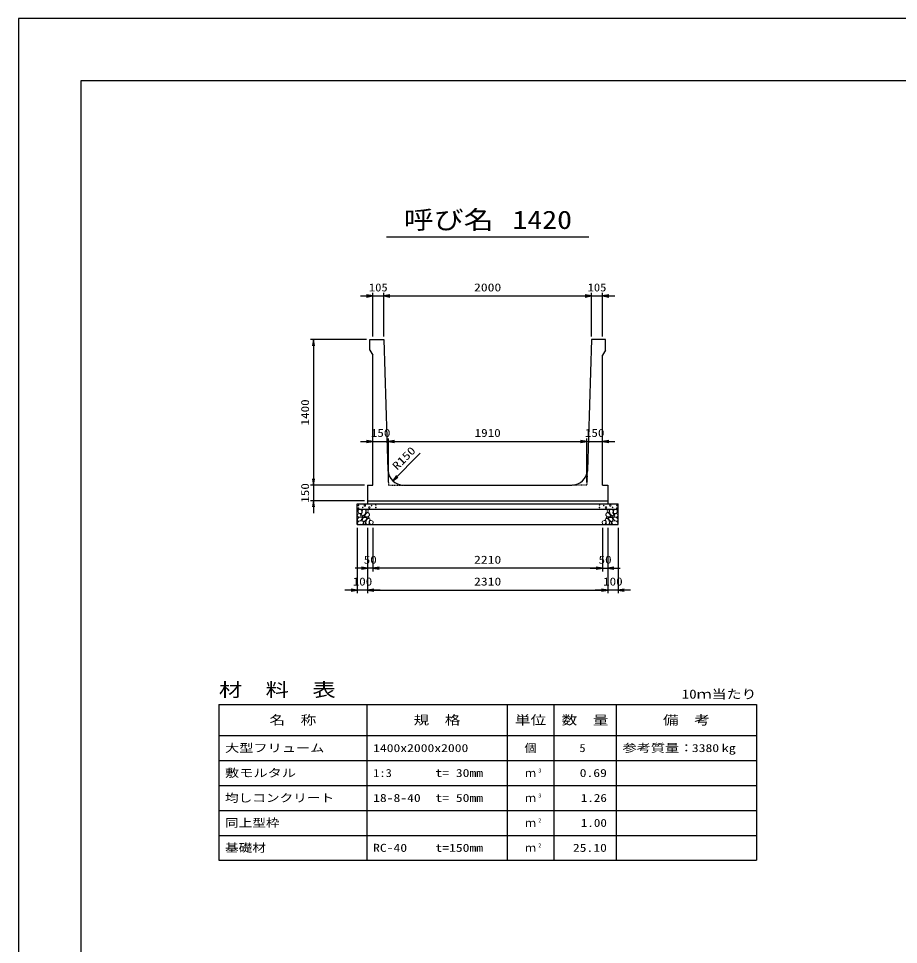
# Model space of a CAD drawing. Units: millimetres at full size. Extents: x 0 to 25230, y 0 to 17820.
# Drawn here: x 0 to 8469, y 8910 to 17820 of the extents above; entities that cross this region are included whole.
import ezdxf
from ezdxf.enums import TextEntityAlignment as Align

# ---------------------------------------------------------------- set-up
doc = ezdxf.new("R2010")
doc.units = ezdxf.units.MM
doc.linetypes.add('DASHED_SPACED', pattern=[12, 6, -6])
for name, color, linetype, lineweight in [('0_2', 7, 'Continuous', 25), ('D-DCR-HCHn', 4, 'Continuous', 9), ('D-MTR-FRAM', 7, 'Continuous', 25), ('D-MTR-LINE', 7, 'Continuous', 25), ('D-STR-DIM', 7, 'Continuous', 25), ('D-STR-STRn', 1, 'Continuous', 25), ('D-TTL', 2, 'Continuous', 25), ('D-TTL-TXT', 7, 'Continuous', 25)]:
    doc.layers.add(name, color=color, linetype=linetype, lineweight=lineweight)
doc.layers.add('D-MTR', color=7, linetype='Continuous')
doc.layers.add('D-MTR-TXT', color=7, linetype='Continuous')
doc.styles.add('ＭＳ ゴシック', font='')
doc.styles.get('ＭＳ ゴシック').set_extended_font_data('MS Gothic')

# ---------------------------------------------------------------- blocks, each defined once
blk = doc.blocks.new('open_arrow')
at = {"color": 0, "linetype": 'Continuous', "lineweight": -2}
blk.add_lwpolyline([(7.5, 1.25), (0, 0), (7.5, -1.25)], dxfattribs=at)

msp = doc.modelspace()

# ---------------------------------------------------------------- linework, layer by layer
at = {"layer": '0_2'}
for p, q in [((3360, 12920), (3360, 12500)), ((3410, 12920), (3410, 12500)), ((3410, 12920), (3410, 12500)), ((5620, 12920), (5620, 12500)), ((3530, 12530), (3240, 12530)), ((5620, 12530), (3410, 12530))]:
    msp.add_line(p, q, dxfattribs=at)
at = {"layer": 'D-DCR-HCHn'}
for points in [[(3265.46, 13050.356), (3260.26, 13034.753), (3267.194, 13024.352), (3284.53, 13022.618), (3296.366, 13027.699), (3291.464, 13039.954), (3294.932, 13046.889), (3287.997, 13053.823), (3277.596, 13057.29)], [(3298.366, 12992.757), (3311.208, 13012.019), (3309.603, 13016.834), (3291.946, 13021.65), (3275.894, 13020.045), (3264.658, 13010.414), (3263.052, 12999.177), (3264.658, 12987.941), (3277.499, 12984.731)], [(3298.399, 13093.696), (3282.796, 13097.163), (3268.928, 13090.228), (3267.194, 13074.626), (3270.661, 13062.491), (3287.997, 13057.29), (3300.132, 13057.29), (3305.333, 13065.958), (3305.333, 13085.028)], [(3312.267, 13095.429), (3307.067, 13079.827), (3308.8, 13062.491), (3296.665, 13043.421), (3312.267, 13034.753), (3329.603, 13043.421), (3340.005, 13057.29), (3343.472, 13079.827), (3340.005, 13091.962), (3329.603, 13097.163)], [(3315.735, 13034.753), (3307.067, 13027.819), (3310.534, 13022.618), (3322.669, 13022.618), (3327.87, 13024.352), (3331.337, 13031.286), (3326.136, 13036.487)], [(3343.311, 12992.757), (3351.337, 13012.019), (3344.916, 13020.045), (3325.654, 13020.045), (3317.628, 13016.834), (3309.603, 13005.598), (3309.603, 12995.967), (3317.628, 12983.125), (3327.259, 12981.52)], [(3341.739, 13053.823), (3333.071, 13033.02), (3340.005, 13024.352), (3360.808, 13024.352), (3369.476, 13027.819), (3378.144, 13039.954), (3378.144, 13050.356), (3369.476, 13064.224), (3359.074, 13065.958)], [(3370.599, 12954.232), (3375.415, 12968.679), (3373.81, 12984.731), (3385.046, 13002.388), (3370.599, 13010.414), (3354.548, 13002.388), (3344.916, 12989.546), (3341.706, 12968.679), (3344.916, 12957.443), (3354.548, 12952.627)], [(3345.206, 13091.962), (3345.206, 13071.159), (3353.874, 13065.958), (3362.542, 13071.159), (3364.275, 13083.294), (3362.542, 13093.696), (3350.407, 13097.163)], [(3367.389, 13010.414), (3375.415, 13016.834), (3372.204, 13021.65), (3360.968, 13021.65), (3356.153, 13020.045), (3352.942, 13013.624), (3357.758, 13008.808)], [(5659.401, 12954.232), (5654.585, 12968.679), (5656.19, 12984.731), (5644.954, 13002.388), (5659.401, 13010.414), (5675.452, 13002.388), (5685.084, 12989.546), (5688.294, 12968.679), (5685.084, 12957.443), (5675.452, 12952.627)], [(5688.261, 13053.823), (5696.929, 13033.02), (5689.995, 13024.352), (5669.192, 13024.352), (5660.524, 13027.819), (5651.856, 13039.954), (5651.856, 13050.356), (5660.524, 13064.224), (5670.926, 13065.958)], [(5662.611, 13010.414), (5654.585, 13016.834), (5657.796, 13021.65), (5669.032, 13021.65), (5673.847, 13020.045), (5677.058, 13013.624), (5672.242, 13008.808)], [(5684.794, 13091.962), (5684.794, 13071.159), (5676.126, 13065.958), (5667.458, 13071.159), (5665.725, 13083.294), (5667.458, 13093.696), (5679.593, 13097.163)], [(5686.689, 12992.757), (5678.663, 13012.019), (5685.084, 13020.045), (5704.346, 13020.045), (5712.372, 13016.834), (5720.397, 13005.598), (5720.397, 12995.967), (5712.372, 12983.125), (5702.741, 12981.52)], [(5717.733, 13095.429), (5722.933, 13079.827), (5721.2, 13062.491), (5733.335, 13043.421), (5717.733, 13034.753), (5700.397, 13043.421), (5689.995, 13057.29), (5686.528, 13079.827), (5689.995, 13091.962), (5700.397, 13097.163)], [(5714.265, 13034.753), (5722.933, 13027.819), (5719.466, 13022.618), (5707.331, 13022.618), (5702.13, 13024.352), (5698.663, 13031.286), (5703.864, 13036.487)], [(5731.634, 12992.757), (5718.792, 13012.019), (5720.397, 13016.834), (5738.054, 13021.65), (5754.106, 13020.045), (5765.342, 13010.414), (5766.948, 12999.177), (5765.342, 12987.941), (5752.501, 12984.731)], [(5731.601, 13093.696), (5747.204, 13097.163), (5761.072, 13090.228), (5762.806, 13074.626), (5759.339, 13062.491), (5742.003, 13057.29), (5729.868, 13057.29), (5724.667, 13065.958), (5724.667, 13085.028)], [(5764.54, 13050.356), (5769.74, 13034.753), (5762.806, 13024.352), (5745.47, 13022.618), (5733.634, 13027.699), (5738.536, 13039.954), (5735.068, 13046.889), (5742.003, 13053.823), (5752.404, 13057.29)], [(3304.787, 12952.627), (3316.023, 12957.443), (3319.234, 12973.494), (3312.813, 12984.731), (3301.577, 12987.941), (3287.13, 12986.336), (3271.078, 12979.915), (3263.052, 12970.284), (3263.052, 12959.048), (3267.868, 12952.627), (3287.13, 12954.232)], [(3340.101, 12957.443), (3340.101, 12976.705), (3332.075, 12981.52), (3324.049, 12976.705), (3322.444, 12965.469), (3324.049, 12955.837), (3335.285, 12952.627)], [(3383.441, 12955.837), (3397.887, 12952.627), (3410.729, 12959.048), (3412.334, 12973.494), (3409.124, 12984.731), (3393.072, 12989.546), (3381.836, 12989.546), (3377.02, 12981.52), (3377.02, 12963.863)], [(5646.559, 12955.837), (5632.113, 12952.627), (5619.271, 12959.048), (5617.666, 12973.494), (5620.876, 12984.731), (5636.928, 12989.546), (5648.164, 12989.546), (5652.98, 12981.52), (5652.98, 12963.863)], [(5689.899, 12957.443), (5689.899, 12976.705), (5697.925, 12981.52), (5705.951, 12976.705), (5707.556, 12965.469), (5705.951, 12955.837), (5694.715, 12952.627)], [(5725.213, 12952.627), (5713.977, 12957.443), (5710.766, 12973.494), (5717.187, 12984.731), (5728.423, 12987.941), (5742.87, 12986.336), (5758.922, 12979.915), (5766.948, 12970.284), (5766.948, 12959.048), (5762.132, 12952.627), (5742.87, 12954.232)]]:
    msp.add_lwpolyline(points, close=True, dxfattribs=at)
for centre, radius in [((3270.727, 13133.955), 3), ((3271.869, 13108.91), 3), ((3312.292, 13115.752), 3), ((3333.336, 13133.955), 7.5), ((3376.664, 13114.961), 7.5), ((3397.708, 13133.164), 3), ((3438.131, 13140.006), 3), ((3439.273, 13114.961), 3), ((5590.727, 13114.961), 3), ((5591.869, 13140.006), 3), ((5632.292, 13133.164), 3), ((5653.336, 13114.961), 7.5), ((5696.664, 13133.955), 7.5), ((5717.708, 13115.752), 3), ((5758.131, 13108.91), 3), ((5759.273, 13133.955), 3)]:
    msp.add_circle(centre, radius, dxfattribs=at)
at = {"layer": 'D-MTR-FRAM'}
for p, q in [((1927.5, 11220), (7102.5, 11220)), ((1927.5, 11220), (1927.5, 9720)), ((7102.5, 11220), (7102.5, 9720)), ((1927.5, 9720), (7102.5, 9720))]:
    msp.add_line(p, q, dxfattribs=at)
at = {"layer": 'D-MTR-LINE'}
for p, q in [((3352.5, 11220), (3352.5, 9720)), ((4702.5, 11220), (4702.5, 9720)), ((5152.5, 11220), (5152.5, 9720)), ((5752.5, 11220), (5752.5, 9720)), ((1927.5, 10920), (7102.5, 10920)), ((1927.5, 10680), (7102.5, 10680)), ((1927.5, 10440), (7102.5, 10440)), ((1927.5, 10200), (7102.5, 10200)), ((1927.5, 9960), (7102.5, 9960))]:
    msp.add_line(p, q, dxfattribs=at)
at = {"layer": 'D-STR-DIM'}
for p, q in [((3290, 15150), (3635, 15150)), ((3410, 14760), (3410, 15180)), ((3515, 14760), (3515, 15180)), ((3515, 14760), (3515, 15180)), ((3515, 15150), (5515, 15150)), ((5395, 15150), (5740, 15150)), ((5515, 14760), (5515, 15180)), ((5515, 14760), (5515, 15180)), ((5620, 14760), (5620, 15180)), ((3350, 14730), (2810, 14730)), ((2840, 14730), (2840, 13330)), ((3290, 13750), (3680, 13750)), ((3560, 13360), (3560, 13780)), ((3560, 13360), (3560, 13780)), ((3560, 13750), (5470, 13750)), ((5350, 13750), (5740, 13750)), ((5470, 13360), (5470, 13780)), ((5470, 13360), (5470, 13780)), ((3600.908, 13372.244), (3866.073, 13637.409)), ((2840, 13450), (2840, 13060)), ((3330, 13330), (2810, 13330)), ((3330, 13330), (2810, 13330)), ((3330, 13180), (2810, 13180)), ((3260, 12920), (3260, 12290)), ((3360, 12920), (3360, 12290)), ((3360, 12920), (3360, 12290)), ((5620, 12920), (5620, 12500)), ((5670, 12920), (5670, 12290)), ((5670, 12920), (5670, 12290)), ((5670, 12920), (5670, 12500)), ((5770, 12920), (5770, 12290)), ((5500, 12530), (5790, 12530)), ((3480, 12320), (3140, 12320)), ((3360, 12320), (5670, 12320)), ((5890, 12320), (5550, 12320))]:
    msp.add_line(p, q, dxfattribs=at)
at = {"layer": 'D-STR-STRn'}
for p, q in [((3380, 14730), (3515, 14730)), ((3380, 14630), (3380, 14730)), ((3515, 14730), (3555.333, 13475.181)), ((5515, 14730), (5474.667, 13475.181)), ((5650, 14730), (5515, 14730)), ((5650, 14630), (5650, 14730)), ((3380, 14630), (3410, 14580)), ((5650, 14630), (5620, 14580)), ((3410, 13330), (3410, 14580)), ((5620, 13330), (5620, 14580)), ((3360, 13330), (3360, 13180)), ((3360, 13330), (3410, 13330)), ((3705.256, 13330), (5324.744, 13330)), ((5620, 13330), (5670, 13330)), ((5670, 13330), (5670, 13180)), ((3260, 12950), (3260, 13150)), ((3260, 13150), (5770, 13150)), ((3260, 13100), (5770, 13100)), ((3360, 13180), (5670, 13180)), ((3360, 13180), (3360, 13150)), ((5670, 13180), (5670, 13150)), ((5770, 12950), (5770, 13150)), ((3260, 12950), (5770, 12950))]:
    msp.add_line(p, q, dxfattribs=at)
at = {"layer": 'D-STR-STRn', "color": 2, "linetype": 'DASHED_SPACED'}
for p, q in [((3555.333, 13475.181), (3560, 13330)), ((5474.667, 13475.181), (5470, 13330)), ((3560, 13330), (3705.256, 13330)), ((5470, 13330), (5324.744, 13330))]:
    msp.add_line(p, q, dxfattribs=at)
at = {"layer": 'D-STR-STRn'}
for centre, start, end in [((3705.256, 13480), 181.84102, 270), ((5324.744, 13480), 270, 358.15898)]:
    msp.add_arc(centre, 150, start, end, dxfattribs=at)
at = {"layer": 'D-TTL'}
for points in [[(0, 0), (25230, 0), (25230, 17820), (0, 17820)], [(600, 600), (24630, 600), (24630, 17220), (600, 17220)]]:
    msp.add_lwpolyline(points, close=True, dxfattribs=at)
at = {"layer": 'D-TTL-TXT'}
msp.add_line((3540, 15720), (5490, 15720), dxfattribs=at)

# ---------------------------------------------------------------- block references
at = {"layer": '0_2', "xscale": 8, "yscale": 8, "rotation": 180}
for p in [(3360, 12530), (5620, 12530)]:
    msp.add_blockref('open_arrow', p, dxfattribs=at)
at = {"layer": '0_2', "xscale": 8, "yscale": 8}
msp.add_blockref('open_arrow', (3410, 12530), dxfattribs=at)
msp.add_blockref('open_arrow', (3410, 12530), dxfattribs=at)
at = {"layer": 'D-STR-DIM', "xscale": 8, "yscale": 8}
for p, rotation in [((3410, 15150), 180), ((5515, 15150), 180), ((5515, 15150), 180), ((2840, 14730), 270), ((3410, 13750), 180), ((5470, 13750), 180), ((5470, 13750), 180), ((2840, 13330), 90), ((2840, 13330), 90), ((3600.908, 13372.244), 45), ((2840, 13180), 270), ((5620, 12530), 180), ((3260, 12320), 180), ((5670, 12320), 180), ((5670, 12320), 180)]:
    msp.add_blockref('open_arrow', p, dxfattribs=dict(at, rotation=rotation))
for p in [(3515, 15150), (3515, 15150), (5620, 15150), (3560, 13750), (3560, 13750), (5620, 13750), (5670, 12530), (3360, 12320), (3360, 12320), (5770, 12320)]:
    msp.add_blockref('open_arrow', p, dxfattribs=at)

# ---------------------------------------------------------------- texts
at = {"layer": '0_2', "style": 'ＭＳ ゴシック'}
for s, width, p in [('50', 1.2, (3385, 12612.5)), ('2210', 1.25, (4515, 12612.5))]:
    msp.add_text(s, height=76.98, dxfattribs=dict(at, width=width)).set_placement(p, align=Align.MIDDLE_CENTER)
at = {"layer": 'D-MTR', "style": 'ＭＳ ゴシック', "width": 1.25}
msp.add_text('材\u3000料\u3000表', height=132, dxfattribs=at).set_placement((1927.5, 11256), align=Align.BOTTOM_LEFT)
at = {"layer": 'D-MTR', "style": 'ＭＳ ゴシック', "width": 1.2}
msp.add_text('10ｍ当たり', height=87.98, dxfattribs=at).set_placement((7102.5, 11249), align=Align.BOTTOM_RIGHT)
at = {"layer": 'D-MTR-TXT', "style": 'ＭＳ ゴシック'}
for s, height, width, p in [('名\u3000称', 87.98, 1.25, (2640, 11070)), ('規\u3000格', 87.98, 1.25, (4027.5, 11070)), ('単位', 87.98, 1.25, (4927.5, 11070)), ('数\u3000量', 87.98, 1.25, (5452.5, 11070)), ('備\u3000考', 87.98, 1.25, (6427.5, 11070)), ('個', 76.98, 1.1, (4927.5, 10800))]:
    msp.add_text(s, height=height, dxfattribs=dict(at, width=width)).set_placement(p, align=Align.MIDDLE_CENTER)
for s, width, p in [('大型フリューム', 1.3, (1987.5, 10800)), ('1400x2000x2000', 1.25, (3412.5, 10800)), ('参考質量：    kg', 1.3, (5812.5, 10800)), ('敷モルタル', 1.3, (1987.5, 10560)), ('1:3', 1.15, (3412.5, 10560)), ('t= 30mm', 1.25, (4012.5, 10560)), ('均しコンクリート', 1.25, (1987.5, 10320)), ('18-8-40', 1.25, (3412.5, 10320)), ('t= 50mm', 1.25, (4012.5, 10320)), ('同上型枠', 1.25, (1987.5, 10080)), ('基礎材', 1.25, (1987.5, 9840)), ('RC-40', 1.25, (3412.5, 9840)), ('t=150mm', 1.25, (4012.5, 9840))]:
    msp.add_text(s, height=76.98, dxfattribs=dict(at, width=width)).set_placement(p, align=Align.MIDDLE_LEFT)
for s, width, p in [('5', 1.15, (5457.83, 10800)), ('3380', 1.25, (6742.5, 10800)), ('0.69', 1.25, (5662.5, 10560)), ('1.26', 1.2, (5662.5, 10320)), ('1.00', 1.2, (5662.5, 10080)), ('25.10', 1.25, (5662.5, 9840))]:
    msp.add_text(s, height=76.98, dxfattribs=dict(at, width=width)).set_placement(p, align=Align.MIDDLE_RIGHT)
for p in [(4927.5, 10560), (4927.5, 10320), (4927.5, 10080), (4927.5, 9840)]:
    msp.add_text('ｍ', height=76.98, dxfattribs=at).set_placement(p, align=Align.MIDDLE_CENTER)
at = {"layer": 'D-MTR-TXT', "style": 'ＭＳ ゴシック', "width": 1.15}
for s, p in [('3', (5002.5, 10553)), ('3', (5002.5, 10313)), ('2', (5002.5, 10073)), ('2', (5002.5, 9833))]:
    msp.add_text(s, height=38.49, dxfattribs=at).set_placement(p, align=Align.BOTTOM_LEFT)
at = {"layer": 'D-STR-DIM', "style": 'ＭＳ ゴシック'}
for s, width, p in [('105', 1.15, (3462.5, 15232.5)), ('2000', 1.25, (4515, 15232.5)), ('105', 1.15, (5567.5, 15232.5)), ('150', 1.2, (3485, 13832.5)), ('1910', 1.2, (4515, 13832.5)), ('150', 1.2, (5545, 13832.5)), ('50', 1.2, (5645, 12612.5)), ('100', 1.2, (3310, 12402.5)), ('2310', 1.25, (4515, 12402.5)), ('100', 1.2, (5720, 12402.5))]:
    msp.add_text(s, height=76.98, dxfattribs=dict(at, width=width)).set_placement(p, align=Align.MIDDLE_CENTER)
at = {"layer": 'D-STR-DIM', "style": 'ＭＳ ゴシック', "width": 1.2}
for s, p in [('1400', (2757.5, 14030)), ('150', (2757.5, 13255))]:
    msp.add_text(s, height=76.98, rotation=90, dxfattribs=at).set_placement(p, align=Align.MIDDLE_CENTER)
at = {"layer": 'D-STR-DIM', "style": 'ＭＳ ゴシック', "width": 1.25}
msp.add_text('R150', height=76.98, rotation=45, dxfattribs=at).set_placement((3659.318, 13453.281), align=Align.BOTTOM_LEFT)
at = {"layer": 'D-TTL-TXT', "style": 'ＭＳ ゴシック', "width": 1.2}
for s, p in [('呼び名', (4140, 15742.5)), ('1420', (5040, 15742.5))]:
    msp.add_text(s, height=176, dxfattribs=at).set_placement(p, align=Align.BOTTOM_CENTER)

doc.saveas('drawing.dxf')
